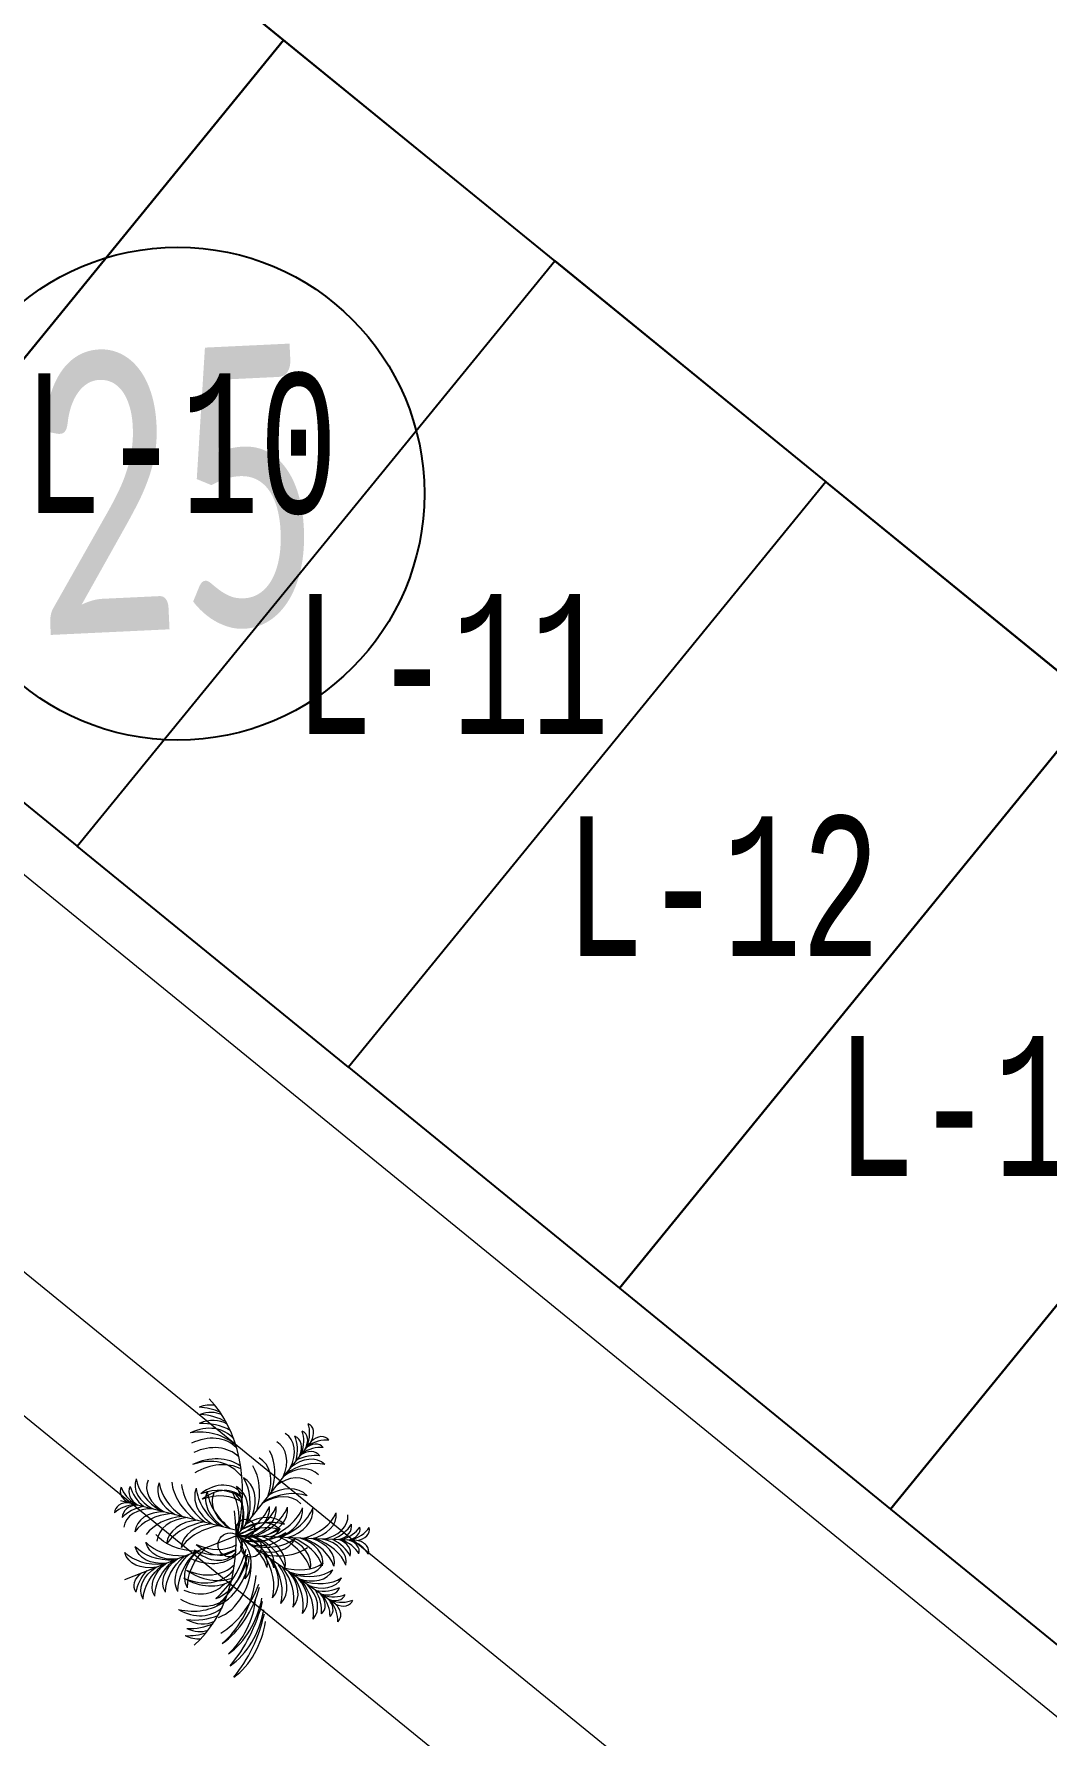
# Model space of a CAD drawing. Header units: millimetres. Extents: x 474016 to 477875, y 2288607 to 2292200.
# Drawn here: x 474483.8 to 474520, y 2289484 to 2289544.8 of the extents above; entities that cross this region are included whole.
import ezdxf
from ezdxf.enums import TextEntityAlignment as Align

# ---------------------------------------------------------------- set-up
doc = ezdxf.new("R2010")
doc.units = ezdxf.units.MM
doc.header["$LTSCALE"] = 50
for name, color, linetype, lineweight in [('BANQUETA', 251, 'Continuous', 5), ('JARDIN-HP', 64, 'Continuous', 5), ('JARDINES', 98, 'Continuous', 13), ('LOTES', 6, 'Continuous', 15), ('NO DE MZ', 3, 'Continuous', 18)]:
    doc.layers.add(name, color=color, linetype=linetype, lineweight=lineweight)
for name, color, linetype in [('CVL_LOTIF', 1, 'Continuous'), ('POLIG. FISICO-TOPOGRAF', 194, 'Continuous'), ('POLIGONALGRAL', 7, 'Continuous')]:
    doc.layers.add(name, color=color, linetype=linetype)
doc.layers.add('MZ Y LT', color=7, linetype='Continuous', lineweight=13, true_color=0x0d2bf2)
doc.styles.add('Legend', font='calibri.ttf')
doc.styles.add('MONOTXT4', font='MONOTXT4.shx', dxfattribs={"width": 0.55})

# ---------------------------------------------------------------- blocks, each defined once
blk = doc.blocks.new('A$C41BB26E9')
at = {"color": 0}
for p in [(1.999, 1.925), (3.251, -3.539)]:
    blk.add_line(p, (2.054, -0.938), dxfattribs=at)
at = {"color": 56}
for p, q in [((3.546, 1.506), (2.054, -0.938)), ((-0.293, 0.701), (2.054, -0.938)), ((1.382, -3.752), (1.923, -0.941))]:
    blk.add_line(p, q, dxfattribs=at)
for centre, radius in [((2.303, -0.578), 0.243), ((1.869, -0.738), 0.217), ((2.284, -1.082), 0.287)]:
    blk.add_circle(centre, radius)
at = {"color": 56, "true_color": 0x7a7a00}
for centre, major_axis, ratio, start_param, end_param in [((1.739, 1.845), (-0.007, 0.369), 0.723404, -1.366779, 0.20531), ((1.417, 1.375), (-0.018, 0.909), 0.723404, -1.121531, -0.433471), ((2.262, 1.855), (-0.007, 0.369), 0.723404, -0.20531, 1.366779), ((2.602, 1.398), (-0.018, 0.909), 0.723404, 0.433471, 1.121531), ((1.473, 0.902), (-0.015, 0.782), 0.723404, -1.305586, 0.091225), ((1.695, 1.314), (-0.009, 0.47), 0.723404, -1.190837, 0.194817), ((1.346, 0.731), (-0.022, 1.114), 0.723404, -0.994705, -0.373636), ((1.743, 1.62), (-0.007, 0.369), 0.723404, -1.366779, 0.20531), ((1.421, 1.15), (-0.018, 0.909), 0.723404, -1.121531, -0.433471), ((2.266, 1.63), (-0.007, 0.369), 0.723404, -0.20531, 1.366779), ((2.606, 1.173), (-0.018, 0.909), 0.723404, 0.433471, 1.121531), ((2.326, 1.326), (-0.009, 0.47), 0.723404, -0.194817, 1.190837), ((2.697, 0.758), (-0.022, 1.114), 0.723404, 0.373636, 0.994705), ((2.564, 0.923), (-0.015, 0.782), 0.723404, -0.091225, 1.305586), ((2.925, 0.425), (-0.026, 1.348), 0.723404, 0.312027, 1.166602), ((3.166, 1.386), (0.192, 0.315), 0.723404, -1.366779, 0.20531), ((2.642, 1.163), (0.473, 0.776), 0.723404, -1.121531, -0.433471), ((2.76, 1.355), (0.473, 0.776), 0.723404, -1.121531, -0.433471), ((3.283, 1.579), (0.192, 0.315), 0.723404, -1.366779, 0.20531), ((3.73, 1.306), (0.192, 0.315), 0.723404, -0.20531, 1.366779), ((1.457, 0.572), (-0.016, 0.83), 0.723404, -1.24346, 0.110756), ((1.116, 0.031), (-0.027, 1.414), 0.723404, -1.115718, -0.281779), ((2.593, 0.594), (-0.016, 0.83), 0.723404, -0.110756, 1.24346), ((2.954, 0.066), (-0.027, 1.414), 0.723404, 0.281779, 1.115718), ((2.361, 0.656), (0.432, 0.708), 0.723404, -1.24346, 0.110756), ((1.784, 0.383), (0.737, 1.208), 0.723404, -1.115718, -0.281779), ((2.552, 0.926), (0.407, 0.667), 0.723404, -1.305586, 0.091225), ((1.99, 0.678), (0.702, 1.151), 0.723404, -1.166602, -0.312027), ((2.961, 1.155), (0.245, 0.401), 0.723404, -1.190837, 0.194817), ((2.354, 0.85), (0.58, 0.951), 0.723404, -0.994705, -0.373636), ((3.5, 0.826), (0.245, 0.401), 0.723404, -0.194817, 1.190837), ((3.654, 0.546), (0.473, 0.776), 0.723404, 0.433471, 1.121531), ((3.613, 1.114), (0.192, 0.315), 0.723404, -0.20531, 1.366779), ((3.771, 0.738), (0.473, 0.776), 0.723404, 0.433471, 1.121531), ((-0.082, 0.873), (-0.303, 0.211), 0.723404, -0.20531, 1.366779), ((0.487, 0.878), (-0.745, 0.52), 0.723404, 0.433471, 1.121531), ((0.102, 0.744), (-0.303, 0.211), 0.723404, -0.20531, 1.366779), ((0.672, 0.75), (-0.745, 0.52), 0.723404, 0.433471, 1.121531), ((0.383, 0.614), (-0.385, 0.269), 0.723404, -0.194817, 1.190837), ((1.061, 0.579), (-0.913, 0.638), 0.723404, 0.373636, 0.994705), ((0.849, 0.569), (-0.641, 0.447), 0.723404, -0.091225, 1.305586), ((1.464, 0.568), (-1.105, 0.772), 0.723404, 0.312027, 1.166602), ((1.133, 0.399), (-0.68, 0.475), 0.723404, -0.110756, 1.24346), ((1.38, -0.167), (-0.02, 1.008), 0.723404, -1.13012, 0.094138), ((1.008, -0.803), (-0.033, 1.69), 0.723404, -1.023266, -0.261161), ((2.599, 0.32), (-0.016, 0.83), 0.723404, -0.110756, 1.24346), ((2.96, -0.208), (-0.027, 1.414), 0.723404, 0.281779, 1.115718), ((2.699, -0.141), (-0.02, 1.008), 0.723404, -0.094138, 1.13012), ((3.095, -0.763), (-0.033, 1.69), 0.723404, 0.261161, 1.023266), ((2.219, 0.422), (0.432, 0.708), 0.723404, -1.24346, 0.110756), ((1.641, 0.149), (0.737, 1.208), 0.723404, -1.115718, -0.281779), ((3.332, 0.064), (0.432, 0.708), 0.723404, -0.110756, 1.24346), ((3.521, -0.256), (0.702, 1.151), 0.723404, 0.312027, 1.166602), ((3.484, 0.358), (0.407, 0.667), 0.723404, -0.091225, 1.305586), ((3.508, 0.147), (0.58, 0.951), 0.723404, 0.373636, 0.994705), ((-0.382, 0.443), (-0.303, 0.211), 0.723404, -1.366779, 0.20531), ((-0.191, -0.093), (-0.745, 0.52), 0.723404, -1.121531, -0.433471), ((-0.197, 0.314), (-0.303, 0.211), 0.723404, -1.366779, 0.20531), ((-0.006, -0.222), (-0.745, 0.52), 0.723404, -1.121531, -0.433471), ((0.022, 0.096), (-0.385, 0.269), 0.723404, -1.190837, 0.194817), ((0.288, -0.529), (-0.913, 0.638), 0.723404, -0.994705, -0.373636), ((1.357, 0.242), (-0.68, 0.475), 0.723404, -0.110756, 1.24346), ((1.789, 0.052), (-0.827, 0.577), 0.723404, -0.094138, 1.13012), ((2.525, 0.007), (-1.386, 0.967), 0.723404, 0.261161, 1.023266), ((1.988, -0.087), (-0.827, 0.577), 0.723404, -0.094138, 1.13012), ((1.385, -0.41), (-0.02, 1.008), 0.723404, -1.13012, 0.094138), ((1.013, -1.046), (-0.033, 1.69), 0.723404, -1.023266, -0.261161), ((1.586, -0.44), (0.525, 0.861), 0.723404, -1.13012, 0.094138), ((0.93, -0.777), (0.88, 1.443), 0.723404, -1.023266, -0.261161), ((1.118, -0.469), (0.88, 1.443), 0.723404, -1.023266, -0.261161), ((3.21, -0.808), (0.737, 1.208), 0.723404, 0.281779, 1.115718), ((3.189, -0.169), (0.432, 0.708), 0.723404, -0.110756, 1.24346), ((3.353, -0.575), (0.737, 1.208), 0.723404, 0.281779, 1.115718), ((0.224, -0.326), (-0.641, 0.447), 0.723404, -1.305586, 0.091225), ((0.482, -0.534), (-0.68, 0.475), 0.723404, -1.24346, 0.110756), ((1.391, -0.77), (-0.02, 1.008), 0.723404, -1.13012, 0.094138), ((1.02, -1.406), (-0.033, 1.69), 0.723404, -1.023266, -0.261161), ((1.397, -1.04), (-0.02, 1.008), 0.723404, -1.13012, 0.094138), ((2.505, -0.448), (-0.827, 0.577), 0.723404, -0.094138, 1.13012), ((3.24, -0.493), (-1.386, 0.967), 0.723404, 0.261161, 1.023266), ((2.638, -0.541), (-0.827, 0.577), 0.723404, -0.094138, 1.13012), ((3.373, -0.586), (-1.386, 0.967), 0.723404, 0.261161, 1.023266), ((1.361, -0.809), (0.525, 0.861), 0.723404, -1.13012, 0.094138), ((0.705, -1.146), (0.88, 1.443), 0.723404, -1.023266, -0.261161), ((1.445, -0.67), (0.525, 0.861), 0.723404, -1.13012, 0.094138), ((0.79, -1.007), (0.88, 1.443), 0.723404, -1.023266, -0.261161), ((2.71, -0.744), (-0.02, 1.008), 0.723404, -0.094138, 1.13012), ((3.107, -1.365), (-0.033, 1.69), 0.723404, 0.261161, 1.023266), ((2.716, -1.014), (-0.02, 1.008), 0.723404, -0.094138, 1.13012), ((2.9, -1.556), (0.88, 1.443), 0.723404, 0.261161, 1.023266), ((2.9, -0.819), (0.525, 0.861), 0.723404, -0.094138, 1.13012), ((3.026, -1.349), (0.88, 1.443), 0.723404, 0.261161, 1.023266), ((3.026, -0.612), (0.525, 0.861), 0.723404, -0.094138, 1.13012), ((0.944, -1.284), (-1.16, 0.81), 0.723404, -1.115718, -0.281779), ((1.034, -1.03), (-0.827, 0.577), 0.723404, -1.13012, 0.094138), ((1.025, -1.676), (-0.033, 1.69), 0.723404, -1.023266, -0.261161), ((1.4, -1.202), (-0.02, 1.008), 0.723404, -1.13012, 0.094138), ((1.028, -1.838), (-0.033, 1.69), 0.723404, -1.023266, -0.261161), ((3.112, -1.635), (-0.033, 1.69), 0.723404, 0.261161, 1.023266), ((2.719, -1.176), (-0.02, 1.008), 0.723404, -0.094138, 1.13012), ((3.115, -1.797), (-0.033, 1.69), 0.723404, 0.261161, 1.023266), ((2.716, -1.653), (-1.879, 0.456), 0.714286, 3.806569, 4.639337), ((3.47, -1.48), (-1.656, 0.402), 0.714286, 3.88992, 4.86288), ((3.658, -1.569), (-1.56, 0.378), 0.714286, 4.003422, 4.972752), ((3.29, -2.282), (-2.814, 0.683), 0.714286, 4.170125, 4.780311), ((3.78, -1.381), (-1.599, 0.388), 0.714286, 3.86745, 4.883323), ((3.704, -2.103), (-2.624, 0.637), 0.714286, 4.179349, 4.820469), ((4.122, -1.283), (-1.534, 0.372), 0.714286, 3.888492, 4.926001), ((1.528, -1.375), (-0.827, 0.577), 0.723404, -1.13012, 0.094138), ((1.824, -2.05), (-1.386, 0.967), 0.723404, -1.023266, -0.261161), ((2.046, -2.205), (-1.386, 0.967), 0.723404, -1.023266, -0.261161), ((1.883, -1.622), (-0.827, 0.577), 0.723404, -1.13012, 0.094138), ((2.487, -2.233), (0.88, 1.443), 0.723404, 0.261161, 1.023266), ((2.487, -1.496), (0.525, 0.861), 0.723404, -0.094138, 1.13012), ((2.098, -2.039), (-1.864, 0.452), 0.714286, 3.982805, 4.744909), ((2.508, -1.48), (-1.112, 0.27), 0.714286, 3.627505, 4.912474), ((2.265, -2.005), (-1.864, 0.452), 0.714286, 3.982805, 4.744909), ((2.675, -1.447), (-1.112, 0.27), 0.714286, 3.627505, 4.993486), ((2.952, -1.39), (-1.112, 0.27), 0.714286, 3.627505, 5.149011), ((3.161, -1.824), (-1.864, 0.452), 0.714286, 3.982805, 4.982914), ((0.867, -1.982), (-1.241, 0.668), 0.72, -0.213612, 0.823897), ((1.917, -2.392), (-2.123, 1.143), 0.72, -0.10808, 0.53304), ((1.154, -1.911), (-1.293, 0.697), 0.72, -0.170934, 0.844939), ((1.939, -1.971), (-1.507, 0.812), 0.72, -0.270525, 0.729584), ((2.016, -1.667), (-1.52, 0.819), 0.72, 0.073052, 0.90582), ((1.834, -1.504), (-0.899, 0.484), 0.72, -0.281097, 1.084884), ((1.96, -1.46), (-0.899, 0.484), 0.72, -0.200085, 1.084884), ((2.619, -1.732), (-1.507, 0.812), 0.72, -0.03252, 0.729584), ((2.178, -2.298), (-1.386, 0.967), 0.723404, -1.023266, -0.261161), ((1.033, -0.039), (0.319, 1.659), 0.723404, 3.402754, 4.164858), ((1.322, -0.57), (0.19, 0.99), 0.723404, 3.047455, 4.271712), ((2.745, -1.688), (-1.507, 0.812), 0.72, -0.03252, 0.729584), ((0.804, -1.812), (1.484, 0.855), 0.72, -0.729584, 0.03252), ((1.582, -1.562), (0.885, 0.51), 0.72, -1.084884, 0.200085), ((0.931, -1.853), (1.484, 0.855), 0.72, -0.729584, 0.03252), ((1.71, -1.602), (0.885, 0.51), 0.72, -1.084884, 0.281097), ((1.144, -1.921), (1.484, 0.855), 0.72, -0.729584, 0.12698), ((1.426, -2.011), (1.484, 0.855), 0.72, -0.729584, 0.213498), ((1.617, -2.072), (1.484, 0.855), 0.72, -0.729584, 0.270525), ((1.531, -1.771), (1.496, 0.862), 0.72, -0.90582, -0.073052), ((1.643, -1.929), (1.52, 0.876), 0.72, -0.831119, 0.049618), ((2.401, -1.99), (1.273, 0.733), 0.72, -0.844939, 0.170934), ((1.652, -2.492), (2.089, 1.203), 0.72, -0.53304, 0.10808), ((2.69, -2.053), (1.221, 0.704), 0.72, -0.823897, 0.213612), ((1.309, -2.496), (-2.105, 1.134), 0.72, 0.093724, 0.382187), ((0.097, -1.885), (-0.877, 0.472), 0.72, 0.078285, 0.75224), ((1.482, -2.459), (-2.105, 1.134), 0.72, 0.016555, 0.382187), ((0.429, -1.859), (-1.012, 0.545), 0.72, 0.006837, 0.780102), ((1.981, -2.43), (-2.379, 1.282), 0.72, 0.051792, 0.431948), ((0.982, -0.304), (0.319, 1.659), 0.723404, 3.402754, 4.164858), ((1.241, -0.994), (0.19, 0.99), 0.723404, 3.047455, 4.271712), ((1.292, -0.729), (0.19, 0.99), 0.723404, 3.047455, 4.271712), ((2.536, -1.243), (0.19, 0.99), 0.723404, 2.011473, 3.235731), ((3.032, -0.698), (0.319, 1.659), 0.723404, 2.118327, 2.880431), ((1.589, -2.532), (2.342, 1.349), 0.72, -0.431948, -0.051792), ((3.123, -1.917), (0.996, 0.574), 0.72, -0.780102, -0.006837), ((2.089, -2.546), (2.072, 1.193), 0.72, -0.382187, -0.016555), ((3.456, -1.934), (0.863, 0.497), 0.72, -0.75224, -0.078285), ((2.262, -2.578), (2.072, 1.193), 0.72, -0.382187, -0.093724), ((-0.076, -1.922), (-0.877, 0.472), 0.72, 0.267806, 0.75224), ((0.868, -0.896), (0.319, 1.659), 0.723404, 3.402754, 4.164858), ((0.914, -0.658), (0.319, 1.659), 0.723404, 3.402754, 4.164858), ((2.468, -1.597), (0.19, 0.99), 0.723404, 2.011473, 3.235731), ((2.964, -1.052), (0.319, 1.659), 0.723404, 2.118327, 2.880431), ((3.63, -1.966), (0.863, 0.497), 0.72, -0.75224, -0.267806), ((0.885, -1.467), (0.267, 1.389), 0.723404, 3.423371, 4.25731), ((1.129, -2.058), (0.157, 0.815), 0.723404, 3.030837, 4.385053), ((2.691, -1.814), (0.267, 1.389), 0.723404, 2.025875, 2.859814), ((2.422, -1.835), (0.19, 0.99), 0.723404, 2.011473, 3.235731), ((0.788, -2.093), (0.255, 1.324), 0.723404, 3.45362, 4.308195), ((1.077, -2.327), (0.157, 0.815), 0.723404, 3.030837, 4.385053), ((2.193, -2.542), (0.157, 0.815), 0.723404, 1.898132, 3.252348), ((2.639, -2.083), (0.267, 1.389), 0.723404, 2.025875, 2.859814), ((1.037, -2.655), (0.148, 0.768), 0.723404, 3.050367, 4.447179), ((0.941, -2.466), (0.21, 1.094), 0.723404, 3.515228, 4.136297), ((2.268, -2.721), (0.21, 1.094), 0.723404, 2.146888, 2.767957), ((2.109, -2.861), (0.148, 0.768), 0.723404, 1.836006, 3.232818), ((0.944, -2.891), (0.172, 0.893), 0.723404, 3.575063, 4.263123), ((1.181, -3.408), (0.07, 0.363), 0.723404, 2.936283, 4.508372), ((1.695, -3.507), (0.07, 0.363), 0.723404, 1.774814, 3.346903), ((2.108, -3.115), (0.172, 0.893), 0.723404, 2.020062, 2.708122), ((1.806, -3.218), (0.089, 0.462), 0.723404, 1.950755, 3.33641)]:
    blk.add_ellipse(centre, major_axis=major_axis, ratio=ratio, start_param=start_param, end_param=end_param, dxfattribs=at)
at = {"color": 56}
for centre, major_axis, ratio, start_param, end_param in [((3.011, -1.71), (-1.909, 0.463), 0.714286, 3.88127, 4.762007), ((2.383, -4.345), (-3.881, 2.091), 0.72, -1.122445, -0.180287), ((1.75, -1.53), (-0.827, 0.577), 0.723404, -1.13012, 0.094138), ((1.425, -1.854), (-1.339, 0.721), 0.72, -0.150491, 0.822469), ((1.909, -1.829), (-1.544, 0.832), 0.72, -0.049618, 0.831119), ((2.147, -2.08), (1.242, 0.715), 0.72, -0.708967, 0.260363), ((1.186, -3.099), (0.089, 0.462), 0.723404, 2.946776, 4.33243)]:
    blk.add_ellipse(centre, major_axis=major_axis, ratio=ratio, start_param=start_param, end_param=end_param, dxfattribs=at)
at = {"color": 0}
for centre, major_axis, ratio, start_param, end_param in [((1.529, -1.844), (-1.386, 0.967), 0.723404, -1.023266, -0.261161), ((1.242, -4.458), (3.82, 2.201), 0.72, 0.180287, 1.122445)]:
    blk.add_ellipse(centre, major_axis=major_axis, ratio=ratio, start_param=start_param, end_param=end_param, dxfattribs=at)
at = {"color": 56, "true_color": 0x7a7a00, "extrusion": (0, 0, -1)}
for centre, major_axis, start_param, end_param in [((1.171, -1.515), (-0.706, 1.535), 2.118327, 2.880431), ((2.966, -0.422), (-0.706, 1.535), 3.402754, 4.164858), ((2.88, -1.154), (-0.421, 0.916), 3.047455, 4.271712), ((3.068, -0.643), (-0.706, 1.535), 3.402754, 4.164858), ((1.517, -1.97), (-0.591, 1.285), 2.025875, 2.859814), ((2.059, -2.309), (-0.347, 0.754), 1.898132, 3.252348), ((1.632, -2.219), (-0.591, 1.285), 2.025875, 2.859814), ((2.981, -1.375), (-0.421, 0.916), 3.047455, 4.271712), ((3.187, -1.201), (-0.591, 1.285), 3.423371, 4.25731), ((3.092, -1.834), (-0.347, 0.754), 3.030837, 4.385053), ((3.302, -1.45), (-0.591, 1.285), 3.423371, 4.25731), ((2.174, -2.557), (-0.347, 0.754), 1.898132, 3.252348), ((1.802, -2.536), (-0.563, 1.225), 1.974991, 2.829566), ((2.332, -2.848), (-0.327, 0.71), 1.836006, 3.232818), ((3.206, -2.082), (-0.347, 0.754), 3.030837, 4.385053), ((3.432, -1.787), (-0.563, 1.225), 3.45362, 4.308195), ((3.324, -2.392), (-0.327, 0.71), 3.050367, 4.447179), ((3.372, -2.185), (-0.465, 1.012), 3.515228, 4.136297), ((3.285, -2.858), (-0.196, 0.427), 2.946776, 4.33243)]:
    blk.add_ellipse(centre, major_axis=major_axis, ratio=0.723404, start_param=start_param, end_param=end_param, dxfattribs=at)

msp = doc.modelspace()

# ---------------------------------------------------------------- linework, layer by layer
at = {"color": 3}
msp.add_circle((474488.946, 2289528.402), 8.813, dxfattribs=at)
at = {"layer": 'BANQUETA'}
msp.add_line((474563.425, 2289449.562), (474388.637, 2289592.07), dxfattribs=at)
at = {"layer": 'CVL_LOTIF'}
msp.add_lwpolyline([(474483.04, 2289552.519), (474465.978, 2289531.593), (474475.666, 2289523.694), (474492.728, 2289544.62), (474483.04, 2289552.519)], dxfattribs=at)
for points in [[(474475.666, 2289523.694), (474485.354, 2289515.795), (474502.416, 2289536.721), (474492.728, 2289544.62), (474475.666, 2289523.694)], [(474512.104, 2289528.822), (474495.042, 2289507.896), (474485.354, 2289515.795), (474502.416, 2289536.721), (474512.104, 2289528.822)], [(474521.792, 2289520.923), (474512.104, 2289528.822), (474495.042, 2289507.896), (474504.73, 2289499.997)], [(474531.48, 2289513.025), (474521.792, 2289520.923), (474504.73, 2289499.997), (474514.418, 2289492.098)], [(474541.168, 2289505.126), (474531.48, 2289513.025), (474514.418, 2289492.098), (474524.106, 2289484.2)]]:
    msp.add_lwpolyline(points, close=True, dxfattribs=at)
at = {"layer": 'JARDINES'}
msp.add_lwpolyline([(474555.459, 2289441.864, -0.465209), (474552.932, 2289438.763), (474472.217, 2289504.571, -0.545888), (474474.745, 2289507.672)], format="xyb", close=True, dxfattribs=at)
at = {"layer": 'LOTES'}
for points in [[(474475.666, 2289523.694), (474492.728, 2289544.62)], [(474485.354, 2289515.795), (474502.416, 2289536.721)], [(474495.042, 2289507.896), (474512.104, 2289528.822)], [(474504.73, 2289499.997), (474521.792, 2289520.923)], [(474514.418, 2289492.098), (474531.48, 2289513.025)]]:
    msp.add_lwpolyline(points, dxfattribs=at)
at = {"layer": 'POLIG. FISICO-TOPOGRAF'}
msp.add_lwpolyline([(474142.508, 2288807.157), (474015.964, 2288823.713), (474235.189, 2289764.407), (474514.9, 2290677.025), (474993.885, 2291112.494), (475533.744, 2290888.924), (474404.538, 2289616.523), (474693.544, 2289380.89), (474519.469, 2288757.839), (474392.255, 2288774.482)], dxfattribs=at)
at = {"layer": 'POLIGONALGRAL', "color": 3}
msp.add_lwpolyline([(474015.964, 2288823.713), (474235.189, 2289764.407), (474345.027, 2290122.777), (474674.083, 2289920.248), (474404.538, 2289616.523), (474693.544, 2289380.89), (474519.469, 2288757.839)], close=True, dxfattribs=at)

# ---------------------------------------------------------------- block references
at = {"layer": 'JARDIN-HP', "color": 8, "xscale": 1.499999999826813, "yscale": 1.499999999826813, "zscale": 1.499999999826813, "rotation": 266.6565195172511}
msp.add_blockref('A$C41BB26E9', (474492.635, 2289494.142), dxfattribs=at)

# ---------------------------------------------------------------- texts
at = {"layer": 'MZ Y LT', "lineweight": 13, "style": 'MONOTXT4', "width": 0.65}
for s, p in [('L-10', (474489.041, 2289530.207)), ('L-11', (474498.729, 2289522.309)), ('L-12', (474508.417, 2289514.41)), ('L-13', (474518.105, 2289506.511))]:
    msp.add_text(s, height=5, dxfattribs=at).set_placement(p, align=Align.MIDDLE)
at = {"layer": 'NO DE MZ', "lineweight": 9, "style": 'Legend', "width": 0.65}
msp.add_text('25', height=10, rotation=2.71548, dxfattribs=at).set_placement((474488.843, 2289528.571), align=Align.MIDDLE)

doc.saveas('drawing.dxf')
